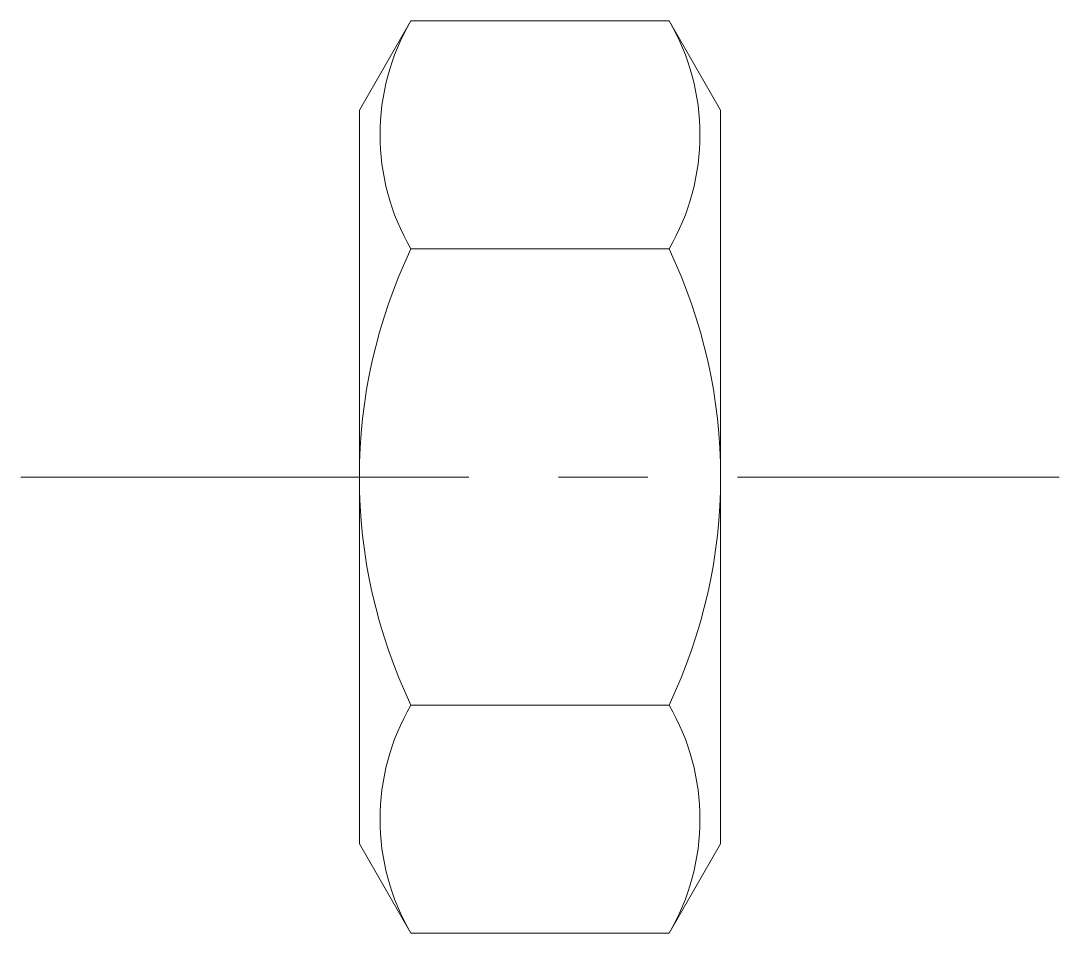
# Model space of a CAD drawing. Header units: millimetres. Extents: x -3 to 6.2, y -4.04 to 4.04.
import ezdxf

# ---------------------------------------------------------------- set-up
doc = ezdxf.new("R2010")
doc.units = ezdxf.units.MM
doc.header["$LTSCALE"] = 0.5
doc.linetypes.add('CENTER', pattern=[50.8, 31.75, -6.35, 6.35, -6.35])
doc.layers.get('0').update_dxf_attribs({"color": 9, "lineweight": 15})

msp = doc.modelspace()

# ---------------------------------------------------------------- linework, layer by layer
at = {"ltscale": 0.5}
for p, q in [((0.4569, 4.0415), (0, 3.25)), ((2.7431, 4.0415), (0.4569, 4.0415)), ((2.7431, 4.0415), (3.2, 3.25)), ((0, 3.25), (0, -3.25)), ((3.2, 3.25), (3.2, -3.25)), ((2.7431, 2.0207), (0.4569, 2.0207)), ((2.7431, -2.0207), (0.4569, -2.0207)), ((0.4569, -4.0415), (0, -3.25)), ((2.7431, -4.0415), (3.2, -3.25)), ((2.7431, -4.0415), (0.4569, -4.0415))]:
    msp.add_line(p, q, dxfattribs=at)
at = {"color": 1, "linetype": 'CENTER', "ltscale": 0.25}
msp.add_line((-3, 0), (6.2, 0), dxfattribs=at)
at = {"ltscale": 0.5}
for centre, radius, start, end in [((2.1807, 3.0311), 1.998, 149.6236, 210.3764), ((1.0193, 3.0311), 1.998, 329.6236, 30.3764), ((4.6966, 0), 4.6966, 154.51611, 205.48389), ((-1.4966, 0), 4.6966, 334.51611, 25.48389), ((2.1807, -3.0311), 1.998, 149.6236, 210.3764), ((1.0193, -3.0311), 1.998, 329.6236, 30.3764)]:
    msp.add_arc(centre, radius, start, end, dxfattribs=at)

doc.saveas('drawing.dxf')
